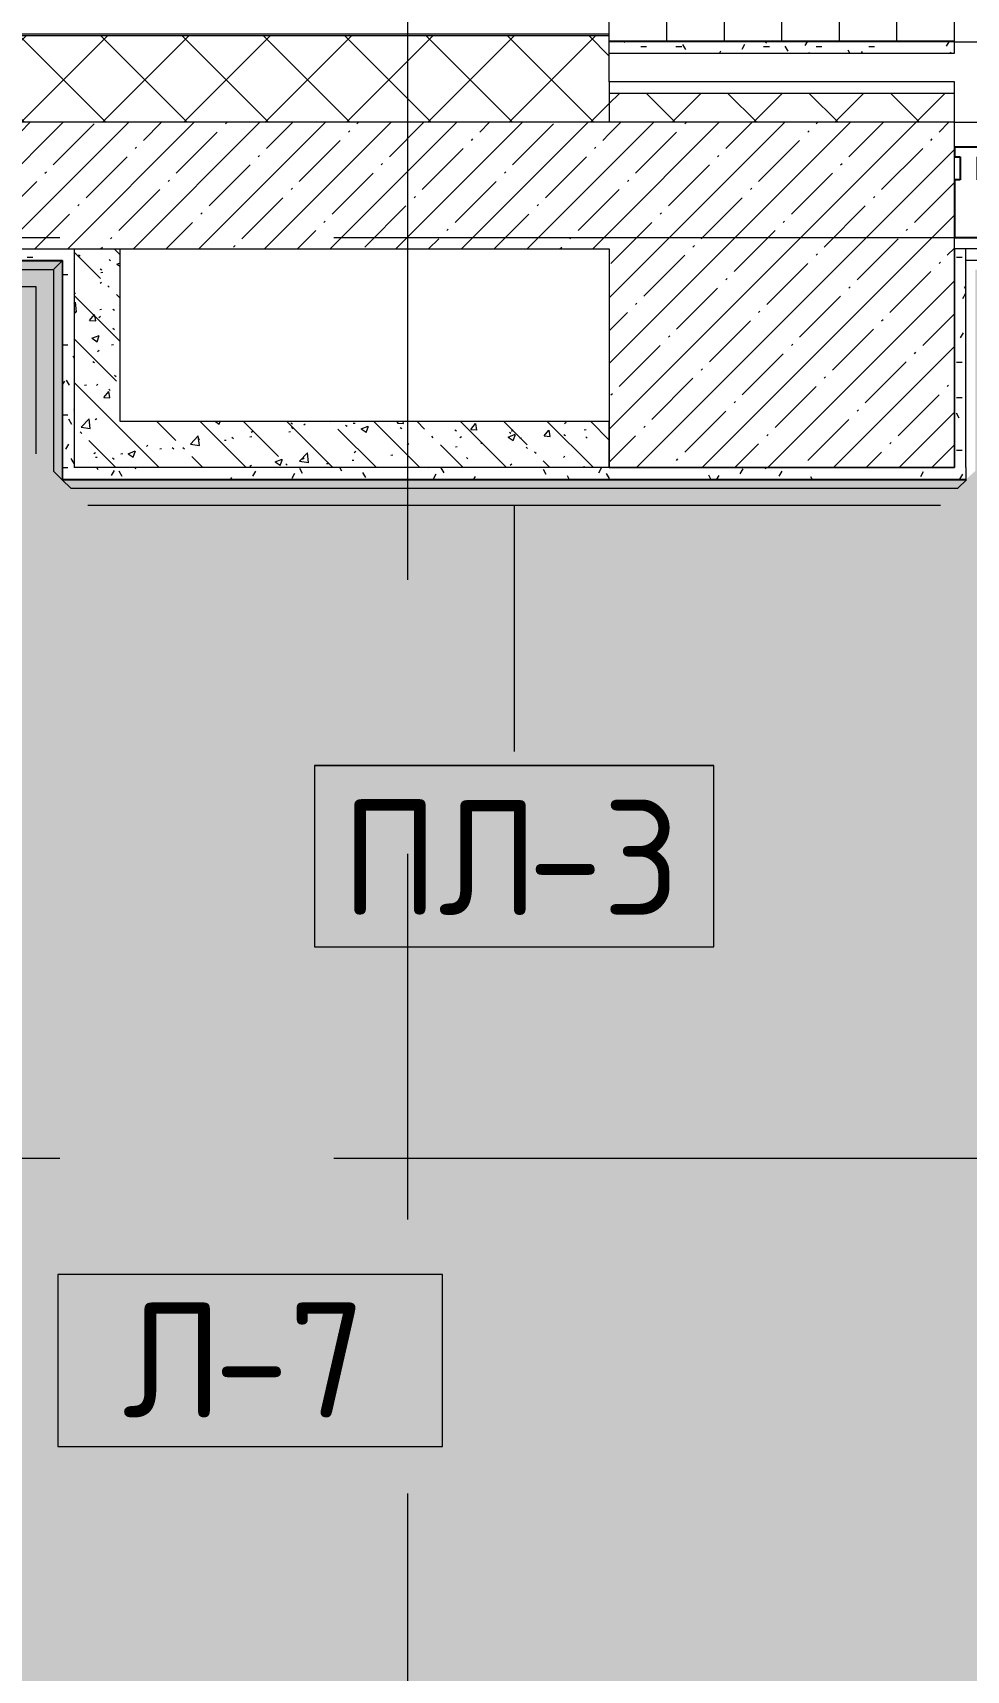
# Model space of a CAD drawing. Header units: millimetres. Extents: x -4005 to 195566, y -8553 to 29000.
# Drawn here: x 3058 to 4681, y 12511 to 15355 of the extents above; entities that cross this region are included whole.
import ezdxf

# ---------------------------------------------------------------- set-up
doc = ezdxf.new("R2010")
doc.units = ezdxf.units.MM
doc.linetypes.add('Осевая', pattern=[3175, 635, -476.25, 1587.5, -476.25])
for name, color, linetype, lineweight, true_color in [('A-FLOR-1', 7, 'Continuous', 9, 0x787878), ('A-GENM-2', 7, 'Continuous', 9, 0x004000), ('A-WALL-1', 9, 'Continuous', 9, 0x808080), ('A-WALL-FNSH-1', 9, 'Continuous', 9, 0x808080), ('I-WALL-1', 7, 'Continuous', 9, 0x787878), ('I-WALL-2', 9, 'Continuous', 9, 0x808080), ('S-COLS-1', 9, 'Continuous', 9, 0x808080)]:
    doc.layers.add(name, color=color, linetype=linetype, lineweight=lineweight, true_color=true_color)
for name, color, linetype, lineweight in [('A-FLOR-IDEN', 7, 'Continuous', 9), ('A-FLOR-PATT', 7, 'Continuous', 9), ('A-GENM-IDEN', 7, 'Continuous', 9), ('A-GLAZ-CWMG', 7, 'Continuous', 9), ('A-GLAZ-CWMG-1', 7, 'Continuous', 25), ('A-WALL', 7, 'Continuous', 9), ('I-WALL', 7, 'Continuous', 9), ('S-COLS', 7, 'Continuous', 9), ('Оси-2', 7, 'Осевая', 9)]:
    doc.layers.add(name, color=color, linetype=linetype, lineweight=lineweight)
doc.styles.add('GOST Common_1', font='GOST_Common.ttf', dxfattribs={"height": 200})
pattern_1 = [(45, (0, 0), (-70.7107, 70.7107), []), (135, (0, 0), (-70.7107, -70.7107), [])]
pattern_2 = [(45, (0, 0), (-57.02463, 57.02463), []), (45, (57.025, 0), (-57.02463, 57.02463), [100.806, -20.161, 3.353, -16.808])]
pattern_3 = [(135, (0, 0), (-75.43415, -75.43415), [106.68, -17.78, 3.556, -17.78]), (135, (0, 75.39), (-75.43415, -75.43415), []), (50, (0, 0), (127.5292, -11.1576), [13.335, -146.685]), (355, (0, 0), (-24.6697, 133.74), [10.668, -117.348]), (100.451, (10.63, -0.93), (102.8597, 122.5818), [11.333, -124.663]), (46.184, (0, 35.56), (189.7552, -29.4304), [20.002, -220.027]), (96.636, (15.81, 33.1), (166.1822, 173.1996), [17, -186.995]), (351.184, (0, 35.56), (166.184, 173.1976), [16.002, -176.022]), (21, (17.78, 26.67), (106.1303, -71.586), [13.335, -146.685]), (326, (17.78, 26.67), (43.2619, 128.9318), [10.668, -117.348]), (71.451, (26.62, 20.7), (149.392, 57.3451), [11.333, -124.663]), (37.5, (0, 0), (2.16223, 59.18836), [3.353, -112.573, 3.353, -115.773, -117.793]), (37.5, (0, 0), (2.16223, 59.18836), [-235.052, 3.353, -114.44]), (7.5, (0, 0), (46.77386, 70.12615), [3.353, -64.567, 3.353, -109.906, -44.894]), (7.5, (0, 0), (46.77386, 70.12615), [-181.178, 3.353, -41.542]), (327.5, (-39.65, 0), (94.91367, -4.0101), [3.353, -41.097, 3.353, -135.331, -184.023]), (327.5, (-39.65, 0), (94.91367, -4.0101), [-183.134, 3.353, -180.67]), (317.5, (-57.43, 0), (103.69057, 17.7988), [3.353, -54.432, 3.353, -88.748, -130.683]), (317.5, (-57.43, 0), (103.69057, 17.7988), [-149.885, 3.353, -127.33])]
pattern_4 = [(0, (0, 0), (121.92, 30.48), [10.058, -81.382, 10.058, -81.382, -487.68]), (0, (0, 0), (121.92, 30.48), [-182.88, 10.058, -172.822, 10.058, -81.382, -213.36]), (0, (0, 0), (121.92, 30.48), [-457.2, 10.058, -50.902, 10.058, -142.342]), (120, (45.72, 15.24), (-87.356454, 90.34582), [10.058, -81.382, 10.058, -81.382, -487.68]), (120, (45.72, 15.24), (-87.356454, 90.34582), [-182.88, 10.058, -172.822, 10.058, -81.382, -213.36]), (120, (45.72, 15.24), (-87.356454, 90.34582), [-457.2, 10.058, -50.902, 10.058, -142.342]), (240, (60.96, 76.2), (-34.563546, -120.82582), [10.058, -81.382, 10.058, -81.382, -487.68]), (240, (60.96, 76.2), (-34.563546, -120.82582), [-182.88, 10.058, -172.822, 10.058, -81.382, -213.36]), (240, (60.96, 76.2), (-34.563546, -120.82582), [-457.2, 10.058, -50.902, 10.058, -142.342])]

# ---------------------------------------------------------------- blocks, each defined once
blk = doc.blocks.new('Прямоугольный импост - Импост структурный с накладкой - 160мм-23997280-План отделки полов с раскладкой материалов 1 этажа в осях 1-12')
at = {"layer": 'A-GLAZ-CWMG-1'}
for p, q in [((0, 140), (-50, 140)), ((-50, 140), (-50, 40)), ((0, 40), (0, 140)), ((-50, 40), (-40, 40)), ((-40, 40), (-40, 0)), ((-10, 0), (-10, 40)), ((-10, 40), (0, 40)), ((-40, 0), (-50, 0)), ((-50, 0), (-50, -17)), ((0, 0), (-10, 0)), ((0, -17), (0, 0)), ((-50, -17), (0, -17))]:
    blk.add_line(p, q, dxfattribs=at)
blk = doc.blocks.new('Плинтус - Плинтус темный _ст_школа_-32927866-План отделки полов с раскладкой материалов 1 этажа в осях 1-12')
at = {"layer": 'A-GENM-2'}
blk.add_hatch(color=256, dxfattribs=at).paths.add_polyline_path([(1557, 15), (15, 15), (1.2, 0), (1572, 0), (1570, 2)])
for p, q in [((45, 45), (1527, 45)), ((15, 15), (0, 0)), ((1572, 0), (0, 0)), ((1557, 15), (15, 15)), ((1572, 0), (1557, 15))]:
    blk.add_line(p, q, dxfattribs=at)
blk = doc.blocks.new('Плинтус - Плинтус темный _ст_школа_-32927867-План отделки полов с раскладкой материалов 1 этажа в осях 1-12')
at = {"layer": 'A-GENM-2'}
blk.add_hatch(color=256, dxfattribs=at).paths.add_polyline_path([(2634, 15), (15, 15), (0, 0), (2644, 0), (2644, 5)])
for p, q in [((45, 45), (2604, 45)), ((15, 15), (0, 0)), ((2644, 0), (0, 0)), ((2634, 15), (15, 15)), ((2644, 5), (2634, 15))]:
    blk.add_line(p, q, dxfattribs=at)
blk = doc.blocks.new('Плинтус - Плинтус темный _ст_школа_-32927868-План отделки полов с раскладкой материалов 1 этажа в осях 1-12')
at = {"layer": 'A-GENM-2'}
blk.add_hatch(color=256, dxfattribs=at).paths.add_polyline_path([(0, 0), (380, 0), (365, 15), (15, 15), (0, 0)])
for p, q in [((45, 45), (335, 45)), ((15, 15), (0, 0)), ((380, 0), (0, 0)), ((365, 15), (15, 15)), ((380, 0), (365, 15))]:
    blk.add_line(p, q, dxfattribs=at)
blk = doc.blocks.new('Mark Reiling - Mark Reiling-26174330-План отделки полов с раскладкой материалов 1 этажа в осях 1-12')
at = {"layer": 'A-GENM-IDEN'}
for p, q in [((-3.47, 1.49), (-3.47, -1.663)), ((-3.47, 1.49), (3.47, 1.49)), ((3.47, 1.49), (-3.47, 1.49)), ((-3.47, 1.49), (-3.47, -1.663)), ((3.47, -1.663), (3.47, 1.49)), ((3.47, -1.663), (3.47, 1.49)), ((-3.47, -1.663), (3.47, -1.663)), ((-3.47, -1.663), (3.47, -1.663))]:
    blk.add_line(p, q, dxfattribs=at)
blk = doc.blocks.new('М_перекрытий_ЭП - Типоразмер-25383776-План отделки полов с раскладкой материалов 1 этажа в осях 1-12')
at = {"layer": 'A-FLOR-IDEN'}
for p, q in [((3.352, 1.578), (-3.336, 1.578)), ((-3.336, 1.578), (-3.336, -1.406)), ((3.352, -1.406), (3.352, 1.578)), ((-3.336, -1.406), (3.352, -1.406))]:
    blk.add_line(p, q, dxfattribs=at)

msp = doc.modelspace()

# ---------------------------------------------------------------- hatches: boundary and pattern name
at = {"layer": 'A-FLOR-PATT'}
h = msp.add_hatch(dxfattribs=at)
h.set_pattern_fill('FP_126', color=256, style=0, pattern_type=2)
h.set_pattern_definition([(270, (5260, 17740), (100, 6e-15), [])])
h.paths.add_polyline_path([(4355.1, 15340), (6553, 15340), (6553, 16015), (6070, 16015), (6070, 16060), (6553, 16060), (6553, 17582), (5566, 17582), (5566, 17627), (6553, 17627), (6553, 19015), (5570, 19015), (5570, 19060), (6553, 19060), (6553, 20582), (6066, 20582), (6066, 20627), (6553, 20627), (6553, 20725), (4061.1, 20725), (4061.1, 18470.3), (4680, 18469.2), (4680, 17830), (4061.1, 17830), (4060, 15340)])
h = msp.add_hatch(color=256, dxfattribs=at)
h.paths.add_polyline_path([(3109, 14579), (4680, 14578), (4666, 14564), (3124, 14564), (3111, 14577)])
h.paths.add_polyline_path([(6239, 11120), (6240, 11121), (6240, 11420), (6540, 11421), (6540, 11600), (6552, 11600), (6552, 11640), (6680, 11640), (6680, 11660), (6720, 11660), (6720, 11650), (6738.4, 11650), (6738.4, 12500), (6720, 12500), (6720, 12490), (6680, 12490), (6680, 12510), (6552, 12510), (6552, 12521), (6540, 12521), (6539, 14300), (6140, 14300), (6139, 14960), (4680, 14959), (4680, 14580), (3110, 14580), (3109, 14960), (3109, 14959), (3108, 14580), (3094, 14594), (3094, 14944), (475, 14944), (475, 14394), (146, 14394), (146.1, 11636), (4066, 11636), (4079.7, 11621), (131, 11621), (131, 11620), (4080, 11620), (4081, 11120), (6224, 11120)])
h.paths.add_polyline_path([(6239, 11421), (6254, 11436), (6524, 11436), (6524, 11585), (6539, 11599.4), (6539, 11421), (6240, 11421)])
h.paths.add_polyline_path([(4096, 11121), (4081, 11121), (4082, 11620), (4096, 11606), (4096, 11136), (6224, 11136), (6224, 11406), (6239, 11419.9), (6239, 11121), (4505, 11121)])
h.paths.add_polyline_path([(274.1, 12410), (226, 12410), (226, 13110), (390, 13110), (390, 12410), (276, 12410)])
h.paths.add_polyline_path([(6139, 14299), (6124, 14314), (6124, 14944), (4696, 14944), (4696, 14594), (4681, 14580.3), (4681, 14959), (6139, 14958.9), (6139, 14300)])
h.paths.add_polyline_path([(6539, 12579), (6524, 12594), (6524, 14284), (6154, 14284), (6140.2, 14299), (6539, 14298.9), (6539, 13393.8)])
at = {"layer": 'A-WALL'}
h = msp.add_hatch(dxfattribs=at)
h.set_pattern_fill('FP_8', color=256, style=0, pattern_type=2)
h.set_pattern_definition(pattern_1)
h.paths.add_polyline_path([(-110, 15200), (4060, 15200), (4060, 15350), (-110, 15350)])
at = {"layer": 'I-WALL'}
h = msp.add_hatch(dxfattribs=at)
h.set_pattern_fill('FP_8', color=256, style=0, pattern_type=2)
h.set_pattern_definition(pattern_1)
h.paths.add_polyline_path([(4355.1, 15200), (4660, 15200), (4660, 15250), (4060, 15250), (4060, 15200)])
h = msp.add_hatch(dxfattribs=at)
h.set_pattern_fill('FP_1', color=256, style=0, pattern_type=2)
h.set_pattern_definition(pattern_2)
h.paths.add_polyline_path([(390, 14980), (4060, 14980), (4060, 15200), (390, 15200), (390, 14980.5)])
at = {"layer": 'I-WALL-1'}
h = msp.add_hatch(dxfattribs=at)
h.set_pattern_fill('FP_45', color=256, style=0, pattern_type=2)
h.set_pattern_definition(pattern_3)
h.paths.add_polyline_path([(3210, 14600), (3210, 14980), (3130, 14980), (3130, 14600)])
h = msp.add_hatch(dxfattribs=at)
h.set_pattern_fill('FP_45', color=256, style=0, pattern_type=2)
h.set_pattern_definition(pattern_3)
h.paths.add_polyline_path([(3210, 14600), (4060, 14600), (4060, 14680), (3210, 14680)])
at = {"layer": 'I-WALL-2'}
h = msp.add_hatch(dxfattribs=at)
h.set_pattern_fill('FP_116', color=256, style=0, pattern_type=2)
h.set_pattern_definition(pattern_4)
h.paths.add_polyline_path([(4060, 15320), (4660, 15320), (4660, 15340), (4060, 15340)])
h = msp.add_hatch(dxfattribs=at)
h.set_pattern_fill('FP_116', color=256, style=0, pattern_type=2)
h.set_pattern_definition(pattern_4)
h.paths.add_polyline_path([(471.8, 14960), (3130, 14960), (3130, 14980), (460, 14980), (460, 14960)])
h = msp.add_hatch(dxfattribs=at)
h.set_pattern_fill('FP_116', color=256, style=0, pattern_type=2)
h.set_pattern_definition(pattern_4)
h.paths.add_polyline_path([(6160, 14960), (6160, 14980), (6139, 14980), (6140, 14960)])
h.paths.add_polyline_path([(4680, 14960), (4680, 14980), (4660, 14980), (4660, 14960)])
h = msp.add_hatch(dxfattribs=at)
h.set_pattern_fill('FP_116', color=256, style=0, pattern_type=2)
h.set_pattern_definition(pattern_4)
h.paths.add_polyline_path([(3110, 14580), (3130, 14580), (3130, 14960), (3110, 14960), (3110, 14600)])
h = msp.add_hatch(dxfattribs=at)
h.set_pattern_fill('FP_116', color=256, style=0, pattern_type=2)
h.set_pattern_definition(pattern_4)
h.paths.add_polyline_path([(4680, 14600), (4680, 14960), (4660, 14960), (4660, 14600)])
h = msp.add_hatch(dxfattribs=at)
h.set_pattern_fill('FP_116', color=256, style=0, pattern_type=2)
h.set_pattern_definition(pattern_4)
h.paths.add_polyline_path([(4355.1, 14580), (4680, 14580), (4680, 14600), (3130, 14600), (3130, 14580), (4291, 14580)])
at = {"layer": 'S-COLS'}
h = msp.add_hatch(dxfattribs=at)
h.set_pattern_fill('FP_1', color=256, style=0, pattern_type=2)
h.set_pattern_definition(pattern_2)
h.paths.add_polyline_path([(4575.7, 14600), (4660, 14600), (4660, 15200), (4060, 15200), (4060, 14600), (4355.1, 14600)])

# ---------------------------------------------------------------- linework, layer by layer
at = {"layer": 'A-FLOR-1'}
msp.add_line((4660, 15340), (6170, 15340), dxfattribs=at)
at = {"layer": 'A-GENM-IDEN'}
msp.add_line((3895, 14534), (3895, 14107), dxfattribs=at)
at = {"layer": 'A-WALL'}
for p, q in [((4060, 15353), (-263, 15353)), ((4060, 15350), (-260, 15350)), ((4660, 15250), (4060, 15250)), ((4660, 15200), (390, 15200)), ((4680, 14600), (4680, 14980)), ((3110, 14960), (460, 14960))]:
    msp.add_line(p, q, dxfattribs=at)
at = {"layer": 'A-WALL-1'}
for p, q in [((4060, 15270), (4060, 15350)), ((4660, 15340), (4060, 15340)), ((4660, 15320), (4660, 15340)), ((4060, 15320), (4660, 15320)), ((4060, 15250), (4060, 15200)), ((4660, 15200), (4660, 15250)), ((415, 14980), (4060, 14980)), ((3130, 14980), (3130, 14600)), ((3210, 14680), (3210, 14980)), ((4660, 14980), (4660, 14600)), ((4680, 14980), (4660, 14980)), ((3110, 14960), (3110, 14580)), ((4060, 14680), (3210, 14680)), ((4060, 14600), (4060, 14680)), ((4660, 14600), (3130, 14600)), ((3110, 14580), (4680, 14580))]:
    msp.add_line(p, q, dxfattribs=at)
at = {"layer": 'A-WALL-FNSH-1'}
for p, q in [((4060, 15350), (4060, 15358)), ((4660, 15341), (4060, 15341)), ((4660, 15340), (4660, 15341)), ((4660, 15270), (4060, 15270)), ((4060, 15270), (4060, 15250)), ((4660, 15250), (4660, 15270)), ((461, 14959), (3109, 14959)), ((3109, 14959), (3109, 14579)), ((4680, 14600), (4680, 14580)), ((3109, 14579), (4681, 14579))]:
    msp.add_line(p, q, dxfattribs=at)
at = {"layer": 'I-WALL'}
for p, q in [((4660, 15200), (6160, 15200)), ((6139, 14980), (4680, 14980)), ((6139, 14960), (4680, 14960))]:
    msp.add_line(p, q, dxfattribs=at)
at = {"layer": 'S-COLS-1'}
for p, q in [((4660, 15200), (4060, 15200)), ((4660, 14600), (4660, 15200)), ((4060, 14980), (4060, 14600)), ((4060, 14600), (4660, 14600))]:
    msp.add_line(p, q, dxfattribs=at)
at = {"layer": 'Оси-2'}
for p, q in [((3710, 593.7), (3710, 24898.1)), ((-704.7, 15000), (35250, 15000)), ((-704.7, 13400), (35250, 13400))]:
    msp.add_line(p, q, dxfattribs=at)

# ---------------------------------------------------------------- block references
at = {"layer": 'A-FLOR-IDEN', "xscale": 99.99999999999993, "yscale": 99.99999999999993, "zscale": 99.99999999999993}
msp.add_blockref('М_перекрытий_ЭП - Типоразмер-25383776-План отделки полов с раскладкой материалов 1 этажа в осях 1-12', (3435, 13040), dxfattribs=at)
at = {"layer": 'A-GENM-2'}
for name, p, rotation in [('Плинтус - Плинтус темный _ст_школа_-32927867-План отделки полов с раскладкой материалов 1 этажа в осях 1-12', (3109, 14959), 180), ('Плинтус - Плинтус темный _ст_школа_-32927868-План отделки полов с раскладкой материалов 1 этажа в осях 1-12', (3109, 14579), 90.00000000000017), ('Плинтус - Плинтус темный _ст_школа_-32927866-План отделки полов с раскладкой материалов 1 этажа в осях 1-12', (4681, 14579), 180)]:
    msp.add_blockref(name, p, dxfattribs=dict(at, rotation=rotation))
at = {"layer": 'A-GENM-IDEN', "xscale": 99.99999999999993, "yscale": 99.99999999999993, "zscale": 99.99999999999993}
msp.add_blockref('Mark Reiling - Mark Reiling-26174330-План отделки полов с раскладкой материалов 1 этажа в осях 1-12', (3895, 13933.5), dxfattribs=at)
at = {"layer": 'A-GLAZ-CWMG', "rotation": 180}
msp.add_blockref('Прямоугольный импост - Импост структурный с накладкой - 160мм-23997280-План отделки полов с раскладкой материалов 1 этажа в осях 1-12', (4660, 15140), dxfattribs=at)

# ---------------------------------------------------------------- texts
at = {"layer": 'A-FLOR-IDEN', "char_height": 200, "attachment_point": 1, "style": 'GOST Common_1'}
for s, insert, width in [('\\fGOST Common|b0|i0|c204|p34|;Л', (3214.4, 13149.7), 192.405), ('-7', (3373.2, 13149.7), 352.742)]:
    msp.add_mtext(s, dxfattribs=dict(at, insert=insert, width=width))
at = {"layer": 'A-GENM-IDEN', "char_height": 200, "attachment_point": 1, "style": 'GOST Common_1'}
for s, insert, width in [('ПЛ', (3594.4, 14022.6), 392.827), ('-3', (3918.5, 14022.6), 344.726)]:
    msp.add_mtext(s, dxfattribs=dict(at, insert=insert, width=width))

doc.saveas('drawing.dxf')
